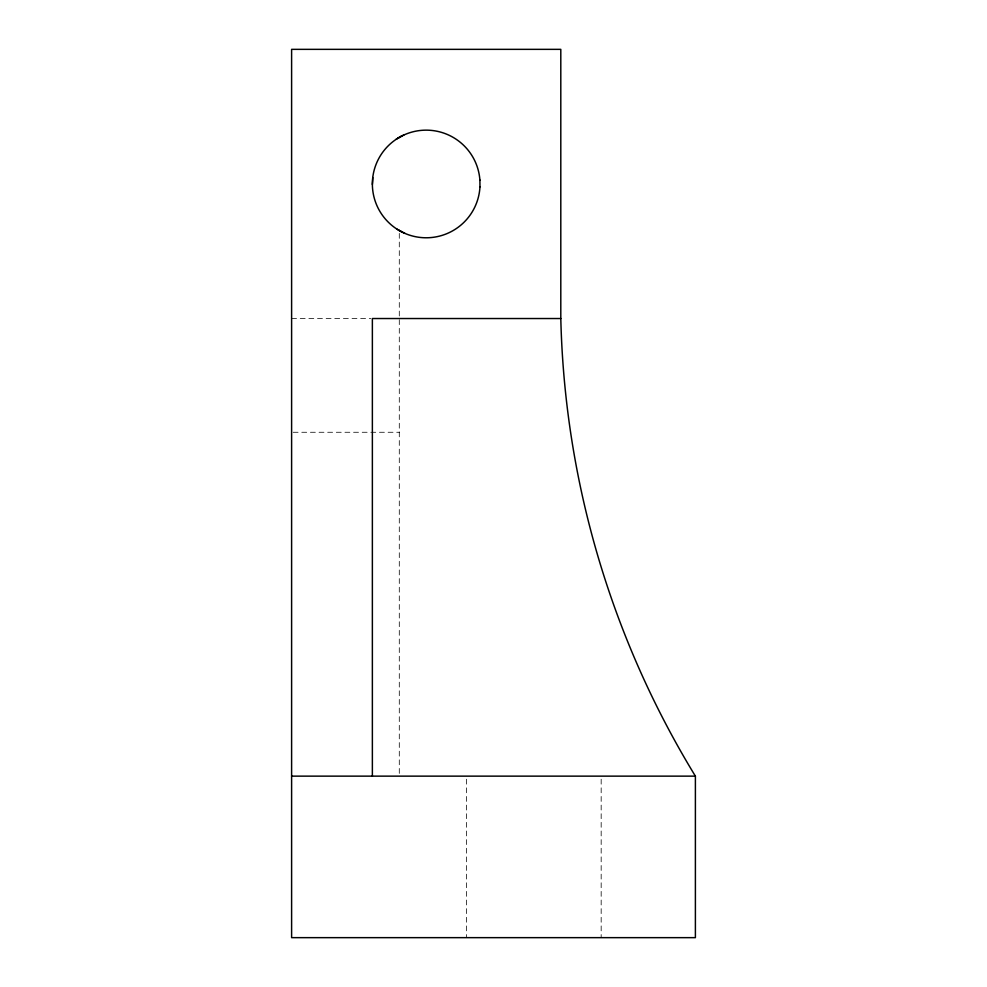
<?xml version="1.0" encoding="UTF-8"?>
<svg xmlns="http://www.w3.org/2000/svg" width="987" height="987" viewBox="0 0 987 987"><rect width="100%" height="100%" fill="white"/><g stroke="black" fill="none" stroke-linecap="round" stroke-linejoin="round"><path stroke-width="0.74" stroke-dasharray="4.93 3.7" d="M291.609 318.53L370.841 318.53M293.151 432.269L399.291 432.269M601.169 779.212L601.169 937.65M466.58 779.212L466.58 937.65M399.291 233.401L399.291 774.598"/><path stroke-width="1.48" d="M479.966 186.765A53.841 53.841 0 0 1 425.039 237.768A53.841 53.841 0 0 1 372.37 184.433L372.716 177.808A53.841 53.841 0 0 1 479.904 180.14M372.37 184.446L372.753 177.549M396.058 139.34L401.771 135.972M397.872 138.168L403.954 134.911M560.801 318.53L560.801 49.35L291.609 49.35L291.609 937.65L695.391 937.65L695.391 776.14A919.761 919.761 0 0 1 560.801 318.53L372.37 318.53L372.37 776.14M291.609 776.14L695.391 776.14M398.723 230.23L404.867 233.364M396.873 229.083L402.647 232.352M479.892 179.992L479.966 186.888"/></g></svg>
